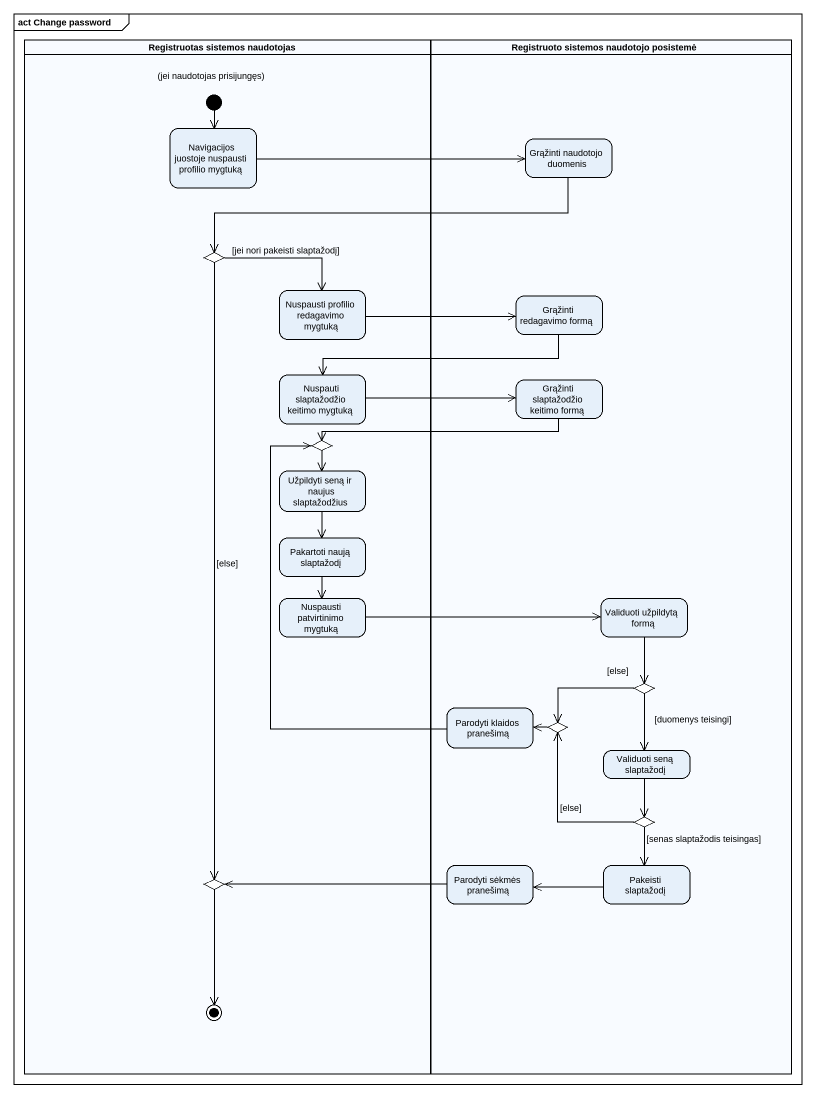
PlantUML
@startuml
mainframe act Change password
hide empty description
state "Registruotas sistemos naudotojas" as Registruotas_sistemos <<partition>> {
  state "(jei naudotojas prisijungęs)" as jei_naudotojas_prisijungęs <<start>>
  state "Navigacijos juostoje nuspausti profilio mygtuką" as Navigacijos_juostoje
  state choice1 <<choice>>
  state "Nuspausti profilio redagavimo mygtuką" as Nuspausti_profilio
  state "Nuspauti slaptažodžio keitimo mygtuką" as Nuspauti_slaptažodžio
  state choice2 <<choice>>
  state "Užpildyti seną ir naujus slaptažodžius" as Užpildyti_seną_ir_naujus
  state "Pakartoti naują slaptažodį" as Pakartoti_naują_slaptažodį
  state "Nuspausti patvirtinimo mygtuką" as Nuspausti_patvirtinimo
  state choice6 <<choice>>
  choice6 --> [*]
}
state "Registruoto sistemos naudotojo posistemė" as Registruoto_sistemos <<partition>> {
  state "Grąžinti naudotojo duomenis" as Grąžinti_naudotojo_duomenis
  state "Grąžinti redagavimo formą" as Grąžinti_redagavimo_formą
  state "Grąžinti slaptažodžio keitimo formą" as Grąžinti_slaptažodžio
  state "Validuoti užpildytą formą" as Validuoti_užpildytą_formą
  state choice3 <<choice>>
  state "Parodyti klaidos pranešimą" as Parodyti_klaidos_pranešimą
  state choice4 <<choice>>
  state "Validuoti seną slaptažodį" as Validuoti_seną_slaptažodį
  state choice5 <<choice>>
  state "Parodyti sėkmės pranešimą" as Parodyti_sėkmės_pranešimą
  state "Pakeisti slaptažodį" as Pakeisti_slaptažodį
}
jei_naudotojas_prisijungęs --> Navigacijos_juostoje
Navigacijos_juostoje -right-> Grąžinti_naudotojo_duomenis
Grąžinti_naudotojo_duomenis -left-> choice1
choice1 -right-> Nuspausti_profilio : [jei nori pakeisti slaptažodį]
choice1 --> choice6 : [else]
Nuspausti_profilio -right-> Grąžinti_redagavimo_formą
Grąžinti_redagavimo_formą -left-> Nuspauti_slaptažodžio
Nuspauti_slaptažodžio -right-> Grąžinti_slaptažodžio
Grąžinti_slaptažodžio -left-> choice2
choice2 --> Užpildyti_seną_ir_naujus
Užpildyti_seną_ir_naujus --> Pakartoti_naują_slaptažodį
Pakartoti_naują_slaptažodį --> Nuspausti_patvirtinimo
Nuspausti_patvirtinimo -right-> Validuoti_užpildytą_formą
Validuoti_užpildytą_formą --> choice3
choice3 -left-> choice4 : [duomenys teisingi]
choice3 --> Validuoti_seną_slaptažodį : [else]
Parodyti_klaidos_pranešimą -up-> choice2
choice4 -left-> Parodyti_klaidos_pranešimą
Validuoti_seną_slaptažodį --> choice5
choice5 -up-> choice4 : [else]
choice5 --> Pakeisti_slaptažodį : [senas slaptažodis teisingas]
Parodyti_sėkmės_pranešimą -left-> choice6
Pakeisti_slaptažodį -left-> Parodyti_sėkmės_pranešimą
@enduml
